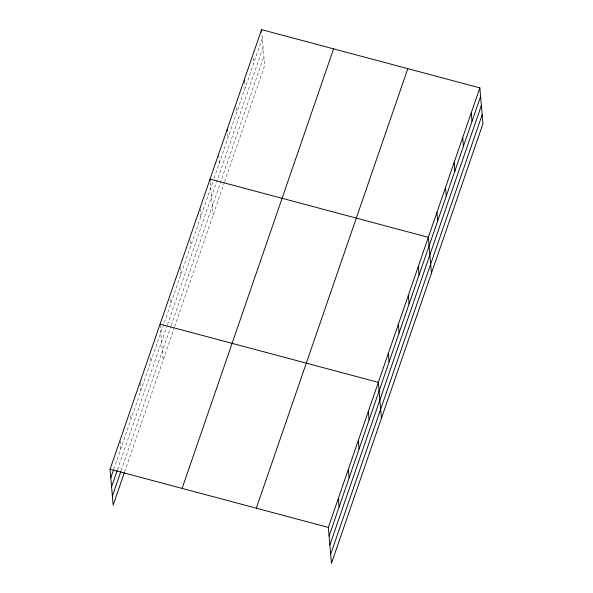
<?xml version="1.0" encoding="UTF-8"?>
<svg xmlns="http://www.w3.org/2000/svg" width="593" height="593" viewBox="0 0 593 593"><rect width="100%" height="100%" fill="white"/><g stroke="black" fill="none" stroke-linecap="round" stroke-linejoin="round"><path stroke-width="0.44" stroke-dasharray="2.96 2.22" d="M113.745 469.256L212.865 181.68M214.051 178.248L262.299 38.256M117.458 469.745L167.159 325.55M167.456 324.697L263.077 47.277M121.194 470.508L170.895 326.313M171.192 325.461L263.87 56.572M124.619 471.85L174.32 327.655M174.609 326.802L224.384 182.399M224.68 181.54L264.648 65.593L261.713 31.37M253.278 57.995L253.715 63.162M244.538 81.182L245.131 88.068M236.103 107.815L236.548 112.974M227.593 133.581L227.964 137.88M218.713 155.047L219.38 162.786M210.352 182.533L213.139 215.029M200.13 208.958L200.797 216.704M190.353 240.55L190.798 245.717M180.131 266.983L180.798 274.722M170.428 299.428L170.799 303.735M160.132 325.001L163.142 360.077M150.429 357.453L150.8 361.752M140.141 383.019L140.8 390.765M130.43 415.471L130.801 419.77M120.142 441.036L120.802 448.782"/><path stroke-width="0.89" d="M124.322 472.703L113.152 505.125L110.068 469.189L261.565 29.65L479.848 87.875L482.932 123.811L331.435 563.35L328.352 527.407L479.848 87.875M110.802 477.788L113.448 470.108M111.58 486.809L117.169 470.597M112.373 496.104L120.905 471.361M182.103 488.402L333.6 48.863M256.317 508.194L407.814 68.662M329.093 536.013L480.589 96.474M329.864 545.034L481.36 105.495M330.664 554.329L482.161 114.79M160.058 324.141L378.349 382.366L381.432 418.302M110.068 469.189L328.352 527.407M471.265 112.781L472.006 121.387M462.681 137.687L463.422 146.293M454.097 162.593L454.838 171.199M445.513 187.499L446.247 196.105M436.93 212.405L437.664 221.011M431.422 273.254L428.346 237.319L210.055 179.093L210.204 180.813M418.347 266.324L419.081 274.93M408.347 295.336L409.081 303.935M398.348 324.341L399.082 332.947M388.348 353.354L389.082 361.96M368.349 411.372L369.091 419.977M358.35 440.384L359.091 448.983M348.35 469.389L349.092 477.995M338.351 498.402L339.092 507M261.565 29.65L261.713 31.37M244.398 79.462L244.538 81.182M227.223 129.281L227.371 131.001"/></g></svg>
